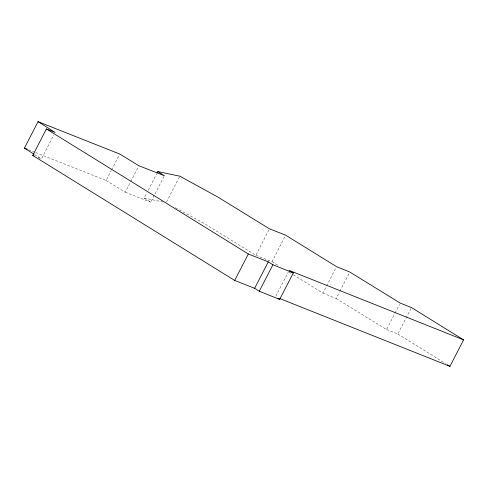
<?xml version="1.0" encoding="UTF-8"?>
<svg xmlns="http://www.w3.org/2000/svg" width="488" height="488" viewBox="0 0 488 488"><rect width="100%" height="100%" fill="white"/><g stroke="black" fill="none" stroke-linecap="round" stroke-linejoin="round"><path stroke-width="0.37" stroke-dasharray="2.44 1.83" d="M38.101 157.545L41.45 158.874L53.741 135.06M35.667 152.585L106.091 180.499L111.215 170.58M111.557 169.916L119.407 154.702M106.091 180.499L125.221 192.205L130.345 182.286M130.68 181.621L138.537 166.408M164.035 176.381L150.719 202.178L144.137 198.03L146.87 192.742M148.236 190.094L156.77 173.557M166.499 201.977L179.474 176.839M175.424 207.723L204.539 223.705L255.828 255.291L269.144 229.494M255.828 255.291L272.005 261.653L285.321 235.856M275.824 296.179L288.115 272.365M293.257 274.799L322.891 293.123L336.201 267.326M322.891 293.123L336.159 298.504L339.569 291.885M339.91 291.226L349.134 273.365M336.159 298.504L386.551 329.546L394.743 313.674M395.085 313.009L399.526 304.408M386.551 329.546L397.842 334.036L411.158 308.239M144.137 198.03L163.218 202.026M125.221 192.205L150.719 202.178M28.627 149.798L34.965 152.311M272.005 261.653L279.087 266.033M288.75 272.011L292.617 274.402M397.842 334.036L445.44 363.548M34.502 154.495L41.45 158.874"/><path stroke-width="0.73" d="M33.873 154.098L24.4 148.12L38.058 121.664L119.749 154.043L138.879 165.743L164.377 175.723L157.795 171.575L157.112 172.898M279.722 298.528L449.942 366.335L463.6 339.88L289.14 270.382L293.306 272.951L279.648 299.412L259.281 291.226L254.62 288.31L234.679 280.441L32.745 155.422L46.403 128.96L55.107 132.413L38.058 121.664M234.679 280.441L248.337 253.986L268.278 261.849L272.938 264.764L293.306 272.951M254.62 288.31L268.278 261.849M259.281 291.226L272.938 264.764M157.795 171.575L179.816 176.18L218.197 197.244L269.486 228.829L285.663 235.192L336.543 266.661L349.817 272.042L400.209 303.091L411.5 307.574L463.6 339.88M24.4 148.12L27.218 149.237M32.745 155.422L34.087 155.953M277.867 298.308L279.648 299.412M447.368 364.743L449.942 366.335M46.403 128.96L248.337 253.986"/></g></svg>
